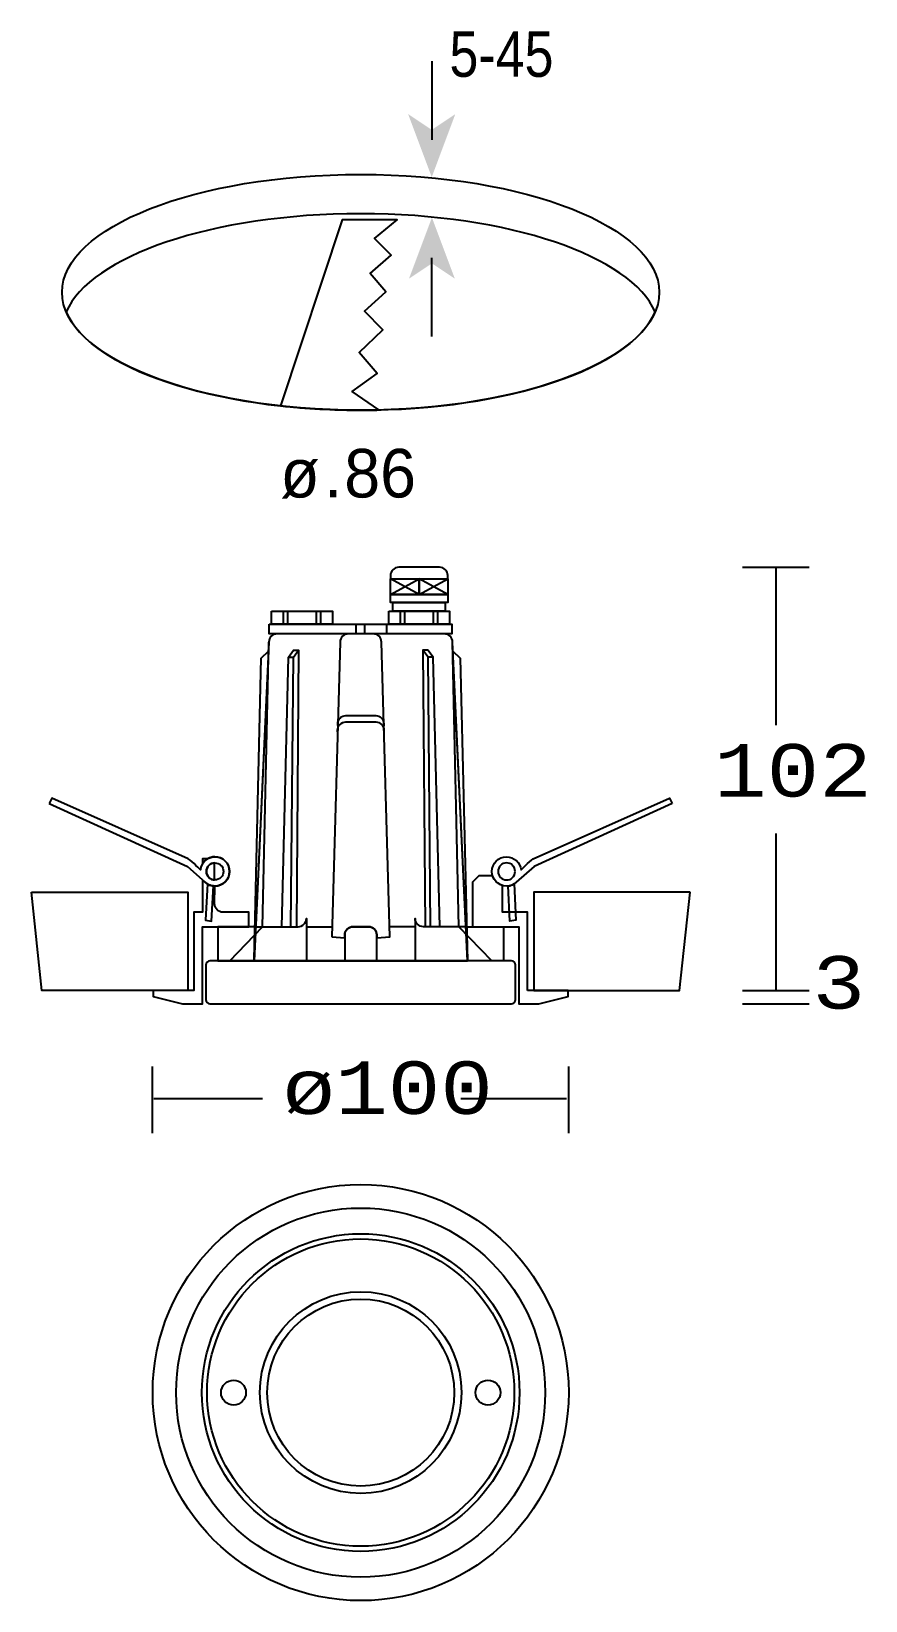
# Model space of a CAD drawing. Extents: x 31 to 131, y 76 to 264.
import ezdxf

# ---------------------------------------------------------------- set-up
doc = ezdxf.new("R2010")
doc.units = 0
doc.layers.add('LIVELLO_1', color=160, linetype='Continuous')
doc.styles.add('STD', font='txt')

# ---------------------------------------------------------------- blocks, each defined once
blk = doc.blocks.new('AI9-BLK1')
at = {"layer": 'LIVELLO_1'}
h = blk.add_hatch(color=7, dxfattribs=at)
h.dxf.hatch_style = 2
h.paths.add_polyline_path([(-1.26, 81.77), (1.56, 83.66), (-1.26, 76.12), (-4.09, 83.66)])
h = blk.add_hatch(color=7, dxfattribs=at)
h.dxf.hatch_style = 2
h.paths.add_polyline_path([(-1.24, 65.8), (-3.98, 63.97), (-1.24, 71.28), (1.5, 63.97)])
at = {"layer": 'LIVELLO_1', "color": 7}
for p, q in [((-1.24, 89.98), (-1.24, 80.58)), ((-1.24, 57.07), (-1.24, 66.48)), ((35.92, 29.44), (43.89, 29.44)), ((39.91, 29.44), (39.91, 10.56)), ((-6.2, 26.17), (-2.77, 28.04)), ((-2.77, 26.17), (-6.2, 28.04)), ((0.66, 26.17), (-2.77, 28.04)), ((-2.77, 26.17), (0.66, 28.04)), ((-19.01, 22.64), (-19.01, 24.2)), ((-18.49, 22.64), (-18.49, 24.2)), ((-15.07, 22.64), (-15.07, 24.2)), ((-14.54, 22.64), (-14.54, 24.2)), ((-10.29, 21.47), (-10.29, 22.64)), ((-9.25, 21.47), (-9.25, 22.64)), ((-6.65, 21.47), (-6.65, 22.64)), ((-5, 22.64), (-5, 24.2)), ((-4.48, 22.64), (-4.48, 24.2)), ((-1.06, 22.64), (-1.06, 24.2)), ((-0.54, 22.64), (-0.54, 24.2)), ((-18.41, 18.68), (-17.82, 18.68)), ((-1.11, 18.68), (-1.7, 18.68)), ((39.91, -2.39), (39.91, -21.21)), ((-16.26, -13.56), (-13.21, -13.56)), ((-3.26, -13.56), (-6.31, -13.56)), ((35.92, -21.21), (43.89, -21.21)), ((35.92, -22.77), (43.89, -22.77)), ((-34.67, -38.25), (-34.67, -30.28)), ((15.16, -38.25), (15.16, -30.27)), ((-21.52, -34.15), (-34.52, -34.15)), ((14.87, -34.15), (2.21, -34.15))]:
    blk.add_line(p, q, dxfattribs=at)
for points in [[(-2.77, 26.17), (-6.2, 26.17), (-6.2, 28.04), (-2.77, 28.04)], [(0.66, 26.17), (-2.77, 26.17), (-2.77, 28.04), (0.66, 28.04)], [(-6.2, 26.17), (0.66, 26.17), (0.66, 25.23), (-6.2, 25.23)], [(-5.9, 25.23), (0.36, 25.23), (0.36, 24.2), (-5.9, 24.2)], [(-20.7, 22.64), (1.15, 22.64), (1.15, 21.47), (-20.7, 21.47)], [(-20.42, 24.2), (-13.13, 24.2), (-13.13, 22.64), (-20.42, 22.64)], [(-6.41, 24.2), (0.88, 24.2), (0.88, 22.64), (-6.41, 22.64)], [(-22.52, -17.66), (-21.67, 18.58), (-20.8, 19.41)], [(3, -17.66), (1.28, 19.41), (2.15, 18.58)], [(-49.17, -9.41), (-30.46, -9.41), (-30.46, -21.21), (-47.9, -21.21)], [(-49.17, -9.41), (-30.46, -9.41), (-30.46, -21.21), (-47.9, -21.21)], [(29.65, -9.41), (10.94, -9.41), (10.94, -21.21), (28.39, -21.21)], [(29.65, -9.41), (10.94, -9.41), (10.94, -21.21), (28.39, -21.21)], [(-26.85, -17.66), (-22.52, -17.66), (-22.42, -13.56), (-26.85, -13.56)], [(7.33, -17.66), (3, -17.66), (2.91, -13.56), (7.33, -13.56)]]:
    blk.add_lwpolyline(points, close=True, dxfattribs=at)
for points in [[(-25.44, -17.66), (-21.5, -13.56), (-20.75, 20.48)], [(-19.21, -13.56), (-18.41, 18.68), (-17.81, 19.54), (-17.2, 19.54), (-17.46, -13.56)], [(-18.11, -13.56), (-17.82, 18.68), (-17.2, 19.54)], [(-0.3, -13.56), (-1.11, 18.68), (-1.71, 19.54), (-2.32, 19.54), (-2.06, -13.56)], [(-1.41, -13.56), (-1.7, 18.68), (-2.32, 19.54)], [(5.93, -17.66), (1.98, -13.56), (1.23, 20.48)]]:
    blk.add_lwpolyline(points, dxfattribs=at)
for centre, radius in [((-9.76, -69.3), 24.89), ((-9.76, -69.3), 22.08), ((-9.76, -69.3), 19), ((-9.76, -69.3), 18.38), ((-9.76, -69.3), 12.06), ((-9.76, -69.3), 11.19), ((-24.98, -69.3), 1.49), ((5.46, -69.3), 1.49)]:
    blk.add_circle(centre, radius, dxfattribs=at)
blk.add_ellipse((-9.76, 62.34), major_axis=(35.73, 0), ratio=0.394757, dxfattribs=at)
for points, knots in [([(-45, 59.99), (-42.16, 66.66), (-27.47, 71.74), (-9.76, 71.74), (7.94, 71.74), (22.63, 66.66), (25.47, 59.99), (22.63, 53.32), (7.94, 48.24), (-9.76, 48.24), (-27.47, 48.24), (-42.16, 53.32), (-45, 59.99)], [0, 0, 0, 0, 1, 1, 1, 2, 2, 2, 3, 3, 3, 4, 4, 4, 4]), ([(-19.35, 48.75), (-19.35, 48.75), (-11.97, 71.02), (-11.97, 71.02), (-11.97, 71.02), (-5.38, 71.02), (-5.38, 71.02), (-5.38, 71.02), (-8.11, 68.78), (-8.11, 68.78), (-8.11, 68.78), (-6.1, 66.77), (-6.1, 66.77), (-6.1, 66.77), (-8.62, 64.59), (-8.62, 64.59), (-8.62, 64.59), (-6.77, 62.41), (-6.77, 62.41), (-6.77, 62.41), (-9.29, 60.07), (-9.29, 60.07), (-9.29, 60.07), (-7.11, 57.83), (-7.11, 57.83), (-7.11, 57.83), (-9.96, 55.15), (-9.96, 55.15), (-9.96, 55.15), (-7.78, 52.64), (-7.78, 52.64), (-7.78, 52.64), (-10.8, 50.46), (-10.8, 50.46), (-10.8, 50.46), (-7.58, 48.26), (-7.58, 48.26), (-8.3, 48.25), (-9.03, 48.24), (-9.76, 48.24), (-13.09, 48.24), (-16.3, 48.42), (-19.35, 48.75)], [0, 0, 0, 0, 1, 1, 1, 2, 2, 2, 3, 3, 3, 4, 4, 4, 5, 5, 5, 6, 6, 6, 7, 7, 7, 8, 8, 8, 9, 9, 9, 10, 10, 10, 11, 11, 11, 12, 12, 12, 13, 13, 13, 14, 14, 14, 14]), ([(-6.2, 28.04), (-6.2, 28.04), (-6.2, 28.45), (-6.2, 28.45), (-6.2, 28.99), (-5.75, 29.44), (-5.2, 29.44), (-5.2, 29.44), (-0.33, 29.44), (-0.33, 29.44), (0.22, 29.44), (0.66, 28.99), (0.66, 28.45), (0.66, 28.45), (0.66, 28.04), (0.66, 28.04), (0.66, 28.04), (-6.2, 28.04), (-6.2, 28.04)], [0, 0, 0, 0, 1, 1, 1, 2, 2, 2, 3, 3, 3, 4, 4, 4, 5, 5, 5, 6, 6, 6, 6]), ([(0.23, 21.47), (0.78, 21.47), (1.23, 21.03), (1.23, 20.48), (1.23, 20.48), (3, -17.66), (3, -17.66), (3, -17.66), (-22.52, -17.66), (-22.52, -17.66), (-22.52, -17.66), (-20.75, 20.48), (-20.75, 20.48), (-20.75, 21.03), (-20.3, 21.47), (-19.75, 21.47), (-19.75, 21.47), (0.23, 21.47), (0.23, 21.47)], [0, 0, 0, 0, 1, 1, 1, 2, 2, 2, 3, 3, 3, 4, 4, 4, 5, 5, 5, 6, 6, 6, 6]), ([(-13.23, -14.76), (-13.23, -14.76), (-12.23, 20.48), (-12.23, 20.48), (-12.23, 21.03), (-11.79, 21.47), (-11.24, 21.47), (-11.24, 21.47), (-8.27, 21.47), (-8.27, 21.47), (-7.72, 21.47), (-7.28, 21.03), (-7.28, 20.48), (-7.28, 20.48), (-6.28, -14.76), (-6.28, -14.76), (-6.28, -14.76), (-7.84, -14.88), (-7.84, -14.88), (-7.84, -14.88), (-7.84, -14.55), (-7.84, -14.55), (-7.84, -14), (-8.28, -13.56), (-8.83, -13.56), (-8.83, -13.56), (-10.68, -13.56), (-10.68, -13.56), (-11.23, -13.56), (-11.68, -14), (-11.68, -14.55), (-11.68, -14.55), (-11.68, -14.88), (-11.68, -14.88), (-11.68, -14.88), (-13.23, -14.76), (-13.23, -14.76)], [0, 0, 0, 0, 1, 1, 1, 2, 2, 2, 3, 3, 3, 4, 4, 4, 5, 5, 5, 6, 6, 6, 7, 7, 7, 8, 8, 8, 9, 9, 9, 10, 10, 10, 11, 11, 11, 12, 12, 12, 12]), ([(-12.51, 10.5), (-12.51, 10.5), (-12.51, 10.7), (-12.51, 10.7), (-12.51, 11.25), (-12.08, 11.7), (-11.53, 11.7), (-11.53, 11.7), (-7.97, 11.7), (-7.97, 11.7), (-7.42, 11.7), (-7, 11.25), (-7, 10.7), (-7, 10.7), (-7, 10.46), (-7, 10.46)], [0, 0, 0, 0, 1, 1, 1, 2, 2, 2, 3, 3, 3, 4, 4, 4, 5, 5, 5, 5]), ([(-12.54, 9.74), (-12.54, 9.74), (-12.53, 9.94), (-12.53, 9.94), (-12.53, 10.49), (-12.08, 10.94), (-11.53, 10.94), (-11.53, 10.94), (-7.97, 10.94), (-7.97, 10.94), (-7.42, 10.94), (-6.98, 10.49), (-6.98, 9.94), (-6.98, 9.94), (-6.98, 9.7), (-6.98, 9.7)], [0, 0, 0, 0, 1, 1, 1, 2, 2, 2, 3, 3, 3, 4, 4, 4, 5, 5, 5, 5]), ([(-47.04, 1.19), (-47.04, 1.19), (-46.71, 1.83), (-46.71, 1.83), (-46.71, 1.83), (-30.4, -5.46), (-30.4, -5.46), (-29.86, -5.77), (-28.95, -6.76), (-28.95, -6.76), (-28.85, -5.89), (-28.11, -5.2), (-27.21, -5.2), (-26.24, -5.2), (-25.46, -5.98), (-25.46, -6.95), (-25.46, -7.92), (-26.24, -8.7), (-27.21, -8.7), (-27.66, -8.7), (-28.07, -8.53), (-28.38, -8.25), (-28.38, -8.25), (-30.49, -6.34), (-30.49, -6.34), (-30.49, -6.34), (-47.04, 1.19), (-47.04, 1.19)], [0, 0, 0, 0, 1, 1, 1, 2, 2, 2, 3, 3, 3, 4, 4, 4, 5, 5, 5, 6, 6, 6, 7, 7, 7, 8, 8, 8, 9, 9, 9, 9]), ([(27.52, 1.19), (27.52, 1.19), (27.2, 1.83), (27.2, 1.83), (27.2, 1.83), (10.88, -5.46), (10.88, -5.46), (10.35, -5.77), (9.43, -6.76), (9.43, -6.76), (9.34, -5.89), (8.59, -5.2), (7.69, -5.2), (6.73, -5.2), (5.94, -5.98), (5.94, -6.95), (5.94, -7.92), (6.73, -8.7), (7.69, -8.7), (8.14, -8.7), (8.55, -8.53), (8.86, -8.25), (8.86, -8.25), (10.98, -6.34), (10.98, -6.34), (10.98, -6.34), (27.52, 1.19), (27.52, 1.19)], [0, 0, 0, 0, 1, 1, 1, 2, 2, 2, 3, 3, 3, 4, 4, 4, 5, 5, 5, 6, 6, 6, 7, 7, 7, 8, 8, 8, 9, 9, 9, 9]), ([(-26.24, -11.84), (-26.24, -11.84), (-23.15, -11.84), (-23.15, -11.84), (-23.15, -11.84), (-23.15, -13.56), (-23.15, -13.56), (-23.15, -13.56), (-28.7, -13.56), (-28.7, -13.56), (-28.7, -13.56), (-28.7, -22.77), (-28.7, -22.77), (-28.7, -22.77), (-31.07, -22.77), (-31.07, -22.77), (-31.07, -22.77), (-34.58, -21.91), (-34.58, -21.91), (-34.58, -21.91), (-34.58, -21.21), (-34.58, -21.21), (-34.58, -21.21), (-29.71, -21.21), (-29.71, -21.21), (-29.71, -21.21), (-29.71, -11.84), (-29.71, -11.84), (-29.71, -11.84), (-28.7, -11.84), (-28.7, -11.84), (-28.7, -11.84), (-28.7, -7.96), (-28.7, -7.96), (-28.7, -7.96), (-28.38, -8.25), (-28.38, -8.25), (-28.07, -8.52), (-27.68, -8.69), (-27.24, -8.7), (-26.24, -8.7), (-25.46, -7.92), (-25.46, -6.95), (-25.46, -5.98), (-26.24, -5.2), (-27.21, -5.2), (-27.55, -5.2), (-27.87, -5.3), (-28.13, -5.46), (-28.36, -5.61), (-28.55, -5.8), (-28.7, -6.03), (-28.7, -6.03), (-28.7, -5.46), (-28.7, -5.46), (-28.7, -5.46), (-28.13, -5.46), (-28.13, -5.46), (-27.87, -5.3), (-27.55, -5.2), (-27.21, -5.2), (-26.24, -5.2), (-25.46, -5.98), (-25.46, -6.95), (-25.46, -7.92), (-26.24, -8.7), (-27.21, -8.7), (-27.21, -8.7), (-27.24, -10.84), (-27.24, -10.84), (-27.24, -11.39), (-26.79, -11.84), (-26.24, -11.84)], [0, 0, 0, 0, 1, 1, 1, 2, 2, 2, 3, 3, 3, 4, 4, 4, 5, 5, 5, 6, 6, 6, 7, 7, 7, 8, 8, 8, 9, 9, 9, 10, 10, 10, 11, 11, 11, 12, 12, 12, 13, 13, 13, 14, 14, 14, 15, 15, 15, 16, 16, 16, 17, 17, 17, 18, 18, 18, 19, 19, 19, 20, 20, 20, 21, 21, 21, 22, 22, 22, 23, 23, 23, 24, 24, 24, 24]), ([(-27.24, -5.92), (-27.24, -5.92), (-27.24, -7.97), (-27.24, -7.97), (-27.49, -7.97), (-27.72, -7.87), (-27.89, -7.71), (-28.1, -7.52), (-28.23, -7.25), (-28.23, -6.95), (-28.23, -6.39), (-27.79, -5.94), (-27.24, -5.92)], [0, 0, 0, 0, 1, 1, 1, 2, 2, 2, 3, 3, 3, 4, 4, 4, 4]), ([(-28.23, -6.95), (-28.23, -7.25), (-28.1, -7.52), (-27.89, -7.71), (-27.71, -7.88), (-27.47, -7.97), (-27.21, -7.97), (-26.64, -7.97), (-26.18, -7.52), (-26.18, -6.95), (-26.18, -6.38), (-26.64, -5.92), (-27.21, -5.92), (-27.78, -5.92), (-28.23, -6.38), (-28.23, -6.95)], [0, 0, 0, 0, 1, 1, 1, 2, 2, 2, 3, 3, 3, 4, 4, 4, 5, 5, 5, 5]), ([(10.2, -21.21), (10.2, -21.21), (15.07, -21.21), (15.07, -21.21), (15.07, -21.21), (15.07, -21.91), (15.07, -21.91), (15.07, -21.91), (11.56, -22.77), (11.56, -22.77), (11.56, -22.77), (9.18, -22.77), (9.18, -22.77), (9.18, -22.77), (9.18, -13.56), (9.18, -13.56), (9.18, -13.56), (3.63, -13.56), (3.63, -13.56), (3.63, -13.56), (3.63, -8.22), (3.63, -8.22), (3.63, -8.22), (4.38, -7.47), (4.38, -7.47), (4.38, -7.47), (6.02, -7.47), (6.02, -7.47), (6.19, -8.02), (6.63, -8.46), (7.19, -8.62), (7.19, -8.62), (7.19, -11.84), (7.19, -11.84), (7.19, -11.84), (10.2, -11.84), (10.2, -11.84), (10.2, -11.84), (10.2, -21.21), (10.2, -21.21)], [0, 0, 0, 0, 1, 1, 1, 2, 2, 2, 3, 3, 3, 4, 4, 4, 5, 5, 5, 6, 6, 6, 7, 7, 7, 8, 8, 8, 9, 9, 9, 10, 10, 10, 11, 11, 11, 12, 12, 12, 13, 13, 13, 13]), ([(8.72, -6.95), (8.72, -7.25), (8.59, -7.52), (8.38, -7.71), (8.2, -7.88), (7.96, -7.97), (7.69, -7.97), (7.13, -7.97), (6.67, -7.52), (6.67, -6.95), (6.67, -6.38), (7.13, -5.92), (7.69, -5.92), (8.26, -5.92), (8.72, -6.38), (8.72, -6.95)], [0, 0, 0, 0, 1, 1, 1, 2, 2, 2, 3, 3, 3, 4, 4, 4, 5, 5, 5, 5]), ([(-27.39, -8.69), (-27.39, -8.69), (-27.61, -12.89), (-27.61, -12.89), (-27.61, -12.89), (-28.33, -12.77), (-28.33, -12.77), (-28.33, -12.77), (-28.11, -8.45), (-28.11, -8.45), (-27.89, -8.58), (-27.65, -8.66), (-27.39, -8.69)], [0, 0, 0, 0, 1, 1, 1, 2, 2, 2, 3, 3, 3, 4, 4, 4, 4]), ([(7.88, -8.69), (7.88, -8.69), (8.1, -12.89), (8.1, -12.89), (8.1, -12.89), (8.82, -12.77), (8.82, -12.77), (8.82, -12.77), (8.59, -8.45), (8.59, -8.45), (8.38, -8.58), (8.13, -8.66), (7.88, -8.69)], [0, 0, 0, 0, 1, 1, 1, 2, 2, 2, 3, 3, 3, 4, 4, 4, 4]), ([(-22.52, -17.66), (-22.52, -17.66), (-16.26, -17.66), (-16.26, -17.66), (-16.26, -17.66), (-16.26, -12.57), (-16.26, -12.57), (-16.26, -13.12), (-16.71, -13.56), (-17.26, -13.56), (-17.26, -13.56), (-22.42, -13.56), (-22.42, -13.56), (-22.42, -13.56), (-22.52, -17.66), (-22.52, -17.66)], [0, 0, 0, 0, 1, 1, 1, 2, 2, 2, 3, 3, 3, 4, 4, 4, 5, 5, 5, 5]), ([(3, -17.66), (3, -17.66), (-3.26, -17.66), (-3.26, -17.66), (-3.26, -17.66), (-3.26, -12.57), (-3.26, -12.57), (-3.26, -13.12), (-2.81, -13.56), (-2.26, -13.56), (-2.26, -13.56), (2.91, -13.56), (2.91, -13.56), (2.91, -13.56), (3, -17.66), (3, -17.66)], [0, 0, 0, 0, 1, 1, 1, 2, 2, 2, 3, 3, 3, 4, 4, 4, 5, 5, 5, 5]), ([(-11.68, -17.66), (-11.68, -17.66), (-11.68, -14.55), (-11.68, -14.55), (-11.68, -14), (-11.23, -13.56), (-10.68, -13.56), (-10.68, -13.56), (-8.83, -13.56), (-8.83, -13.56), (-8.28, -13.56), (-7.84, -14), (-7.84, -14.55), (-7.84, -14.55), (-7.84, -17.66), (-7.84, -17.66), (-7.84, -17.66), (-11.68, -17.66), (-11.68, -17.66)], [0, 0, 0, 0, 1, 1, 1, 2, 2, 2, 3, 3, 3, 4, 4, 4, 5, 5, 5, 6, 6, 6, 6]), ([(8.28, -22.77), (8.28, -22.77), (-27.8, -22.77), (-27.8, -22.77), (-28.07, -22.77), (-28.29, -22.55), (-28.29, -22.27), (-28.29, -22.27), (-28.29, -18.16), (-28.29, -18.16), (-28.29, -17.88), (-28.07, -17.66), (-27.8, -17.66), (-27.8, -17.66), (8.28, -17.66), (8.28, -17.66), (8.55, -17.66), (8.78, -17.88), (8.78, -18.16), (8.78, -18.16), (8.78, -22.27), (8.78, -22.27), (8.78, -22.55), (8.55, -22.77), (8.28, -22.77)], [0, 0, 0, 0, 1, 1, 1, 2, 2, 2, 3, 3, 3, 4, 4, 4, 5, 5, 5, 6, 6, 6, 7, 7, 7, 8, 8, 8, 8])]:
    blk.add_open_spline(points, degree=3, knots=knots, dxfattribs=at)
at = {"layer": 'LIVELLO_1', "color": 7, "attachment_point": 1, "style": 'STD'}
for s, insert, char_height in [('\\fArial Narrow|b0|i0;\\H5.4291;\\C7;5-45', (0.86, 93.55), 5.4291), ('\\fArial Narrow|b0|i0;\\H5.8093;\\W1.16;\\C7;86', (-11.73, 43.6), 5.8093), ('\\fArial Narrow|b0|i0;\\H5.8093;\\W1.16;\\C7;ø', (-19.39, 43.6), 5.8093), ('\\fArial Narrow|b0|i0;\\H5.8093;\\W1.16;\\C7;.', (-14.13, 43.6), 5.8093), ('\\fCourier|b0|i0;\\H6.2793;\\C7;102', (32.52, 8.29), 6.2793), ('\\fCourier|b0|i0;\\H6.2793;\\C7;3', (44.3, -17.08), 6.2793), ('\\fCourier|b0|i0;\\H6.2793;\\C7;ø100', (-19.11, -29.68), 6.2793)]:
    blk.add_mtext(s, dxfattribs=dict(at, insert=insert, char_height=char_height))

msp = doc.modelspace()

# ---------------------------------------------------------------- block references
at = {"layer": 'LIVELLO_1', "color": 7}
msp.add_blockref('AI9-BLK1', (80.139897, 169.956637), dxfattribs=at)

doc.saveas('drawing.dxf')
